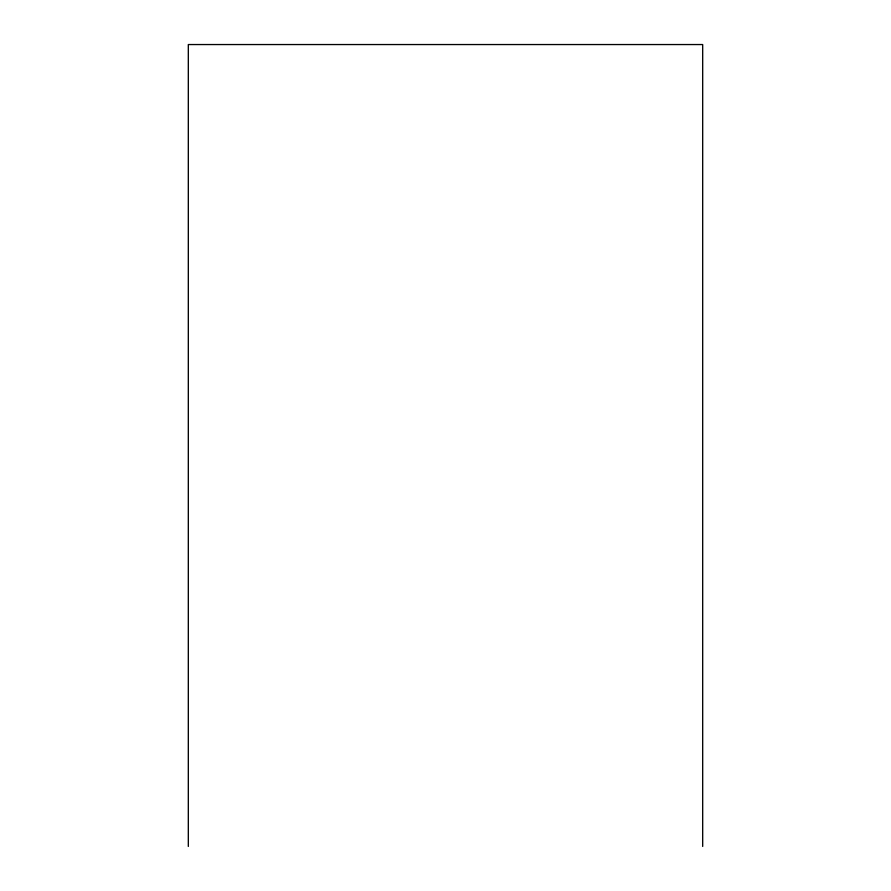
<?xml version="1.0" encoding="UTF-8"?>
<svg xmlns="http://www.w3.org/2000/svg" width="891" height="891" viewBox="0 0 891 891"><rect width="100%" height="100%" fill="white"/><g stroke="black" fill="none" stroke-linecap="round" stroke-linejoin="round"><path stroke-width="1.34" d="M702.687 846.45L702.687 44.55L188.313 44.55L188.313 846.45"/></g></svg>
